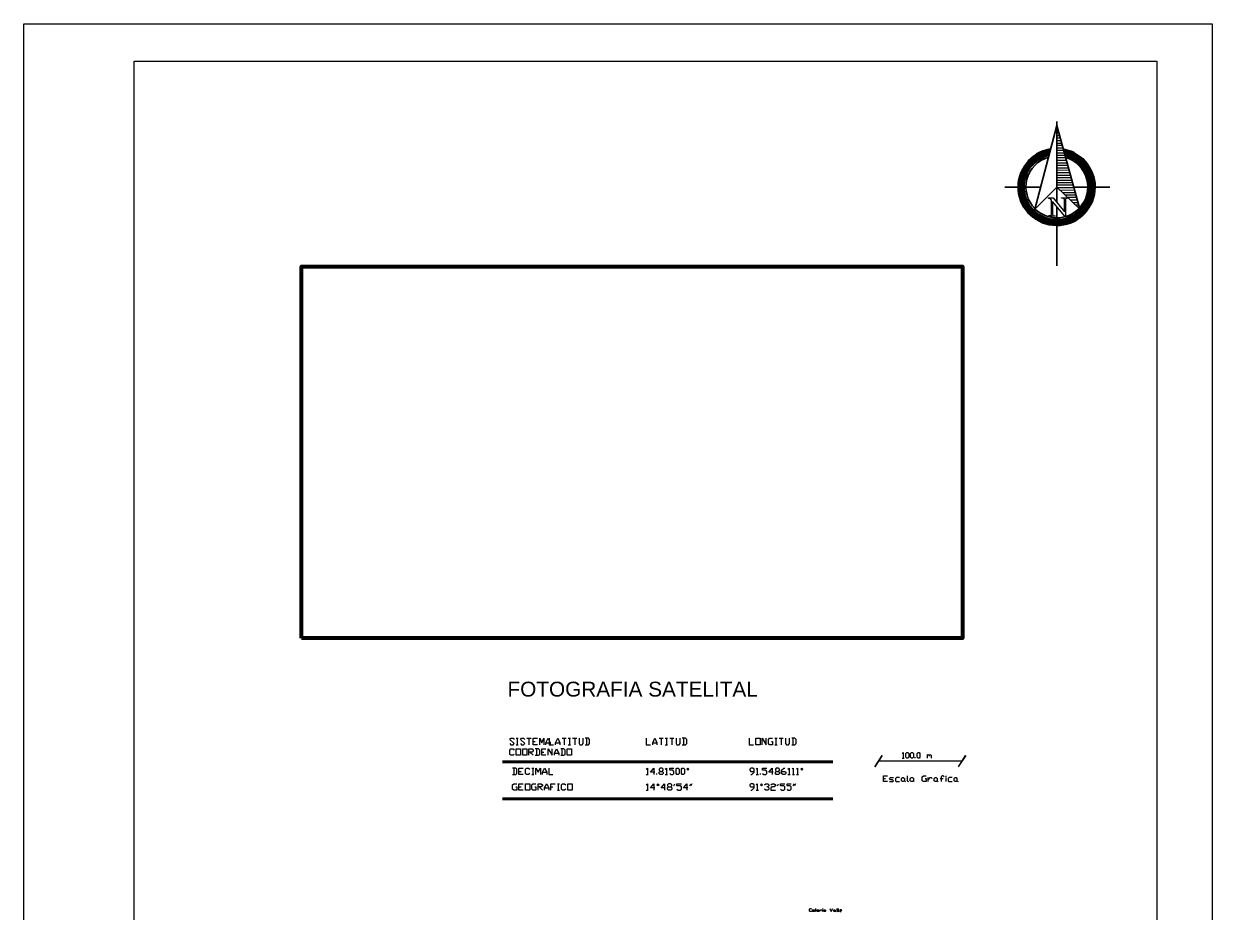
# Model space of a CAD drawing. Header units: millimetres. Extents: x 2556 to 2700, y 1683 to 1903.
# Drawn here: x 2556.3 to 2700.2, y 1794.9 to 1902.5 of the extents above; entities that cross this region are included whole.
import ezdxf

# ---------------------------------------------------------------- set-up
doc = ezdxf.new("R2010")
doc.units = ezdxf.units.MM
for name, color, linetype in [('PDF_0', 7, 'Continuous'), ('PDF_10 Formato', 7, 'Continuous'), ('PDF_CVL_CUADCON_TIT', 7, 'Continuous'), ('PDF_CVL_PUNTO_NUM', 7, 'Continuous'), ('PDF_Text', 7, 'Continuous')]:
    doc.layers.add(name, color=color, linetype=linetype)
doc.styles.add('PDF Arial-BoldMT', font='arial.ttf')

msp = doc.modelspace()

# ---------------------------------------------------------------- hatches: boundary and pattern name
at = {"layer": 'PDF_0', "transparency": 33554559}
msp.add_hatch(color=256, dxfattribs=at).paths.add_polyline_path([(2681.48, 1890.16), (2681.45, 1890.19), (2681.42, 1890.22), (2681.39, 1890.19), (2681.37, 1890.16), (2681.39, 1890.13), (2681.42, 1890.11), (2681.45, 1890.13)])

# ---------------------------------------------------------------- linework, layer by layer
at = {"layer": 'PDF_0', "lineweight": 30}
for points in [[(2681.42, 1890.67), (2681.42, 1880.87)], [(2678.68, 1879.97), (2681.39, 1882.74), (2684.19, 1880.05), (2681.42, 1890.22), (2678.71, 1879.91)], [(2679.42, 1882.74), (2675.1, 1882.74)], [(2687.83, 1882.74), (2683.46, 1882.74)], [(2681.42, 1880.36), (2681.42, 1873.19)]]:
    msp.add_lwpolyline(points, dxfattribs=at)
at = {"layer": 'PDF_0', "lineweight": 25}
for points in [[(2681.51, 1889.85), (2681.42, 1889.85)], [(2681.59, 1889.57), (2681.42, 1889.57)], [(2681.68, 1889.26), (2681.42, 1889.26)], [(2681.76, 1888.95), (2681.42, 1888.95)], [(2681.85, 1888.67), (2681.42, 1888.67)], [(2681.93, 1888.35), (2681.42, 1888.35)], [(2682.02, 1888.04), (2681.42, 1888.04)], [(2682.1, 1887.76), (2681.42, 1887.76)], [(2682.19, 1887.45), (2681.42, 1887.45)], [(2678.94, 1885.95), (2678.06, 1885.95)], [(2679.05, 1886.04), (2678.15, 1886.04)], [(2679.19, 1886.12), (2678.23, 1886.12)], [(2679.31, 1886.18), (2678.32, 1886.18)], [(2679.45, 1886.27), (2678.4, 1886.27)], [(2679.62, 1886.35), (2678.51, 1886.35)], [(2679.79, 1886.43), (2678.63, 1886.43)], [(2679.98, 1886.52), (2678.74, 1886.52)], [(2680.24, 1886.6), (2678.85, 1886.6)], [(2680.43, 1886.66), (2678.97, 1886.66)], [(2680.46, 1886.75), (2679.11, 1886.75)], [(2680.46, 1886.83), (2679.25, 1886.83)], [(2680.49, 1886.91), (2679.42, 1886.91)], [(2680.52, 1887), (2679.62, 1887)], [(2680.55, 1887.06), (2679.81, 1887.06)], [(2680.55, 1887.14), (2680.07, 1887.14)], [(2680.58, 1887.23), (2680.38, 1887.23)], [(2682.24, 1887.17), (2681.42, 1887.17)], [(2682.33, 1886.86), (2681.42, 1886.86)], [(2682.41, 1886.55), (2681.42, 1886.55)], [(2682.5, 1886.27), (2681.42, 1886.27)], [(2682.58, 1885.95), (2681.42, 1885.95)], [(2682.36, 1887.23), (2682.24, 1887.23)], [(2682.67, 1887.14), (2682.27, 1887.14)], [(2682.89, 1887.06), (2682.27, 1887.06)], [(2683.12, 1887), (2682.3, 1887)], [(2683.29, 1886.91), (2682.33, 1886.91)], [(2683.46, 1886.83), (2682.36, 1886.83)], [(2683.6, 1886.75), (2682.36, 1886.75)], [(2683.74, 1886.66), (2682.38, 1886.66)], [(2683.85, 1886.6), (2682.5, 1886.6)], [(2683.99, 1886.52), (2682.72, 1886.52)], [(2684.11, 1886.43), (2682.92, 1886.43)], [(2684.19, 1886.35), (2683.12, 1886.35)], [(2684.3, 1886.27), (2683.26, 1886.27)], [(2684.39, 1886.18), (2683.4, 1886.18)], [(2684.47, 1886.12), (2683.54, 1886.12)], [(2684.56, 1886.04), (2683.65, 1886.04)], [(2684.64, 1885.95), (2683.77, 1885.95)], [(2677.75, 1884.51), (2677.13, 1884.51)], [(2677.81, 1884.6), (2677.16, 1884.6)], [(2677.84, 1884.68), (2677.19, 1884.68)], [(2677.89, 1884.77), (2677.22, 1884.77)], [(2677.92, 1884.82), (2677.27, 1884.82)], [(2677.98, 1884.91), (2677.3, 1884.91)], [(2678.03, 1884.99), (2677.36, 1884.99)], [(2678.09, 1885.08), (2677.38, 1885.08)], [(2678.15, 1885.16), (2677.44, 1885.16)], [(2678.2, 1885.25), (2677.5, 1885.25)], [(2678.29, 1885.3), (2677.55, 1885.3)], [(2678.35, 1885.39), (2677.61, 1885.39)], [(2678.43, 1885.47), (2677.67, 1885.47)], [(2678.49, 1885.56), (2677.72, 1885.56)], [(2678.57, 1885.64), (2677.78, 1885.64)], [(2678.66, 1885.73), (2677.86, 1885.73)], [(2678.74, 1885.79), (2677.92, 1885.79)], [(2678.85, 1885.87), (2678.01, 1885.87)], [(2682.67, 1885.64), (2681.42, 1885.64)], [(2682.75, 1885.36), (2681.42, 1885.36)], [(2682.84, 1885.05), (2681.42, 1885.05)], [(2682.92, 1884.74), (2681.42, 1884.77)], [(2684.73, 1885.87), (2683.85, 1885.87)], [(2684.78, 1885.79), (2683.96, 1885.79)], [(2684.87, 1885.73), (2684.05, 1885.73)], [(2684.92, 1885.64), (2684.13, 1885.64)], [(2684.98, 1885.56), (2684.22, 1885.56)], [(2685.04, 1885.47), (2684.3, 1885.47)], [(2685.09, 1885.39), (2684.36, 1885.39)], [(2685.15, 1885.3), (2684.44, 1885.3)], [(2685.21, 1885.25), (2684.5, 1885.25)], [(2685.26, 1885.16), (2684.56, 1885.16)], [(2685.32, 1885.08), (2684.61, 1885.08)], [(2685.35, 1884.99), (2684.67, 1884.99)], [(2685.4, 1884.91), (2684.73, 1884.91)], [(2685.43, 1884.82), (2684.78, 1884.82)], [(2685.49, 1884.77), (2684.81, 1884.77)], [(2685.52, 1884.68), (2684.87, 1884.68)], [(2685.55, 1884.6), (2684.92, 1884.6)], [(2685.6, 1884.51), (2684.95, 1884.51)], [(2677.36, 1883.07), (2676.76, 1883.07)], [(2677.38, 1883.33), (2676.79, 1883.33)], [(2677.38, 1883.24), (2676.79, 1883.24)], [(2677.36, 1883.16), (2676.79, 1883.16)], [(2677.41, 1883.5), (2676.82, 1883.5)], [(2677.38, 1883.41), (2676.82, 1883.41)], [(2677.44, 1883.64), (2676.85, 1883.64)], [(2677.44, 1883.55), (2676.85, 1883.55)], [(2677.5, 1883.81), (2676.88, 1883.81)], [(2677.47, 1883.72), (2676.88, 1883.72)], [(2677.5, 1883.89), (2676.9, 1883.89)], [(2677.53, 1883.95), (2676.93, 1883.95)], [(2677.58, 1884.12), (2676.96, 1884.12)], [(2677.55, 1884.03), (2676.96, 1884.03)], [(2677.61, 1884.2), (2676.99, 1884.2)], [(2677.64, 1884.29), (2677.02, 1884.29)], [(2677.7, 1884.37), (2677.05, 1884.37)], [(2677.72, 1884.43), (2677.07, 1884.43)], [(2683, 1884.46), (2681.42, 1884.46)], [(2683.06, 1884.15), (2681.42, 1884.15)], [(2683.15, 1883.86), (2681.42, 1883.86)], [(2683.23, 1883.55), (2681.42, 1883.55)], [(2683.32, 1883.24), (2681.42, 1883.24)], [(2685.63, 1884.43), (2684.98, 1884.43)], [(2685.66, 1884.37), (2685.04, 1884.37)], [(2685.69, 1884.29), (2685.07, 1884.29)], [(2685.72, 1884.2), (2685.09, 1884.2)], [(2685.74, 1884.12), (2685.12, 1884.12)], [(2685.77, 1884.03), (2685.15, 1884.03)], [(2685.8, 1883.95), (2685.18, 1883.95)], [(2685.8, 1883.89), (2685.21, 1883.89)], [(2685.83, 1883.81), (2685.24, 1883.81)], [(2685.86, 1883.72), (2685.24, 1883.72)], [(2685.86, 1883.64), (2685.26, 1883.64)], [(2685.88, 1883.55), (2685.29, 1883.55)], [(2685.88, 1883.5), (2685.29, 1883.5)], [(2685.91, 1883.41), (2685.32, 1883.41)], [(2685.91, 1883.33), (2685.32, 1883.33)], [(2685.91, 1883.24), (2685.35, 1883.24)], [(2685.94, 1883.16), (2685.35, 1883.16)], [(2685.94, 1883.07), (2685.35, 1883.07)], [(2677.36, 1883.02), (2676.76, 1883.02)], [(2677.36, 1882.93), (2676.76, 1882.93)], [(2677.36, 1882.85), (2676.76, 1882.85)], [(2677.36, 1882.76), (2676.76, 1882.76)], [(2677.36, 1882.68), (2676.76, 1882.68)], [(2677.36, 1882.62), (2676.76, 1882.62)], [(2677.36, 1882.54), (2676.76, 1882.54)], [(2677.36, 1882.45), (2676.76, 1882.45)], [(2677.36, 1882.37), (2676.76, 1882.37)], [(2677.36, 1882.28), (2676.79, 1882.28)], [(2677.38, 1882.2), (2676.79, 1882.2)], [(2677.38, 1882.14), (2676.79, 1882.14)], [(2677.41, 1882.06), (2676.82, 1882.06)], [(2677.41, 1881.97), (2676.82, 1881.97)], [(2677.44, 1881.89), (2676.85, 1881.89)], [(2677.44, 1881.8), (2676.85, 1881.8)], [(2677.47, 1881.72), (2676.88, 1881.72)], [(2677.5, 1881.66), (2676.9, 1881.66)], [(2683.4, 1882.96), (2681.42, 1882.96)], [(2683.48, 1882.65), (2681.48, 1882.65)], [(2683.57, 1882.34), (2681.79, 1882.37)], [(2683.65, 1882.06), (2682.1, 1882.06)], [(2683.74, 1881.75), (2682.41, 1881.75)], [(2685.83, 1881.66), (2685.21, 1881.66)], [(2685.83, 1881.72), (2685.24, 1881.72)], [(2685.86, 1881.8), (2685.26, 1881.8)], [(2685.88, 1881.97), (2685.29, 1881.97)], [(2685.88, 1881.89), (2685.29, 1881.89)], [(2685.91, 1882.2), (2685.32, 1882.2)], [(2685.91, 1882.14), (2685.32, 1882.14)], [(2685.91, 1882.06), (2685.32, 1882.06)], [(2685.94, 1883.02), (2685.35, 1883.02)], [(2685.94, 1882.45), (2685.35, 1882.45)], [(2685.94, 1882.37), (2685.35, 1882.37)], [(2685.94, 1882.28), (2685.35, 1882.28)], [(2685.94, 1882.93), (2685.38, 1882.93)], [(2685.94, 1882.85), (2685.38, 1882.85)], [(2685.94, 1882.76), (2685.38, 1882.76)], [(2685.94, 1882.68), (2685.38, 1882.68)], [(2685.94, 1882.62), (2685.38, 1882.62)], [(2685.94, 1882.54), (2685.38, 1882.54)], [(2677.53, 1881.58), (2676.9, 1881.58)], [(2677.55, 1881.49), (2676.93, 1881.49)], [(2677.58, 1881.41), (2676.96, 1881.41)], [(2677.61, 1881.32), (2676.99, 1881.32)], [(2677.64, 1881.27), (2677.02, 1881.27)], [(2677.67, 1881.18), (2677.05, 1881.18)], [(2677.7, 1881.1), (2677.07, 1881.1)], [(2677.72, 1881.01), (2677.1, 1881.01)], [(2677.78, 1880.93), (2677.13, 1880.93)], [(2677.81, 1880.84), (2677.16, 1880.84)], [(2677.86, 1880.79), (2677.22, 1880.79)], [(2677.89, 1880.7), (2677.24, 1880.7)], [(2677.95, 1880.62), (2677.27, 1880.62)], [(2678.01, 1880.53), (2677.33, 1880.53)], [(2678.06, 1880.45), (2677.36, 1880.45)], [(2678.12, 1880.39), (2677.41, 1880.39)], [(2678.18, 1880.31), (2677.47, 1880.31)], [(2678.23, 1880.22), (2677.53, 1880.22)], [(2683.82, 1881.46), (2682.72, 1881.46)], [(2683.88, 1881.15), (2683.03, 1881.15)], [(2683.96, 1880.84), (2683.34, 1880.84)], [(2684.05, 1880.56), (2683.65, 1880.56)], [(2684.13, 1880.25), (2683.99, 1880.25)], [(2685.21, 1880.22), (2684.47, 1880.22)], [(2685.24, 1880.31), (2684.53, 1880.31)], [(2685.29, 1880.39), (2684.61, 1880.39)], [(2685.35, 1880.45), (2684.67, 1880.45)], [(2685.38, 1880.53), (2684.7, 1880.53)], [(2685.43, 1880.62), (2684.76, 1880.62)], [(2685.46, 1880.7), (2684.81, 1880.7)], [(2685.52, 1880.79), (2684.87, 1880.79)], [(2685.55, 1880.84), (2684.9, 1880.84)], [(2685.57, 1880.93), (2684.95, 1880.93)], [(2685.6, 1881.01), (2684.98, 1881.01)], [(2685.66, 1881.1), (2685.01, 1881.1)], [(2685.69, 1881.18), (2685.04, 1881.18)], [(2685.72, 1881.27), (2685.09, 1881.27)], [(2685.74, 1881.32), (2685.12, 1881.32)], [(2685.74, 1881.41), (2685.15, 1881.41)], [(2685.77, 1881.49), (2685.18, 1881.49)], [(2685.8, 1881.58), (2685.21, 1881.58)], [(2678.29, 1880.14), (2677.55, 1880.14)], [(2678.37, 1880.05), (2677.61, 1880.05)], [(2678.43, 1879.97), (2677.7, 1879.97)], [(2678.51, 1879.91), (2677.75, 1879.91)], [(2678.6, 1879.83), (2677.81, 1879.83)], [(2678.68, 1879.74), (2677.86, 1879.74)], [(2678.8, 1879.66), (2677.95, 1879.66)], [(2678.88, 1879.57), (2678.01, 1879.57)], [(2678.99, 1879.49), (2678.09, 1879.49)], [(2679.11, 1879.43), (2678.18, 1879.43)], [(2679.22, 1879.35), (2678.26, 1879.35)], [(2679.36, 1879.26), (2678.35, 1879.26)], [(2679.5, 1879.18), (2678.46, 1879.18)], [(2679.67, 1879.09), (2678.54, 1879.09)], [(2679.84, 1879.04), (2678.66, 1879.04)], [(2680.07, 1878.95), (2678.77, 1878.95)], [(2680.32, 1878.87), (2678.88, 1878.87)], [(2680.69, 1878.78), (2679.02, 1878.78)], [(2683.68, 1878.78), (2682.04, 1878.78)], [(2683.82, 1878.87), (2682.38, 1878.87)], [(2683.94, 1878.95), (2682.67, 1878.95)], [(2684.05, 1879.04), (2682.86, 1879.04)], [(2684.16, 1879.09), (2683.06, 1879.09)], [(2684.28, 1879.18), (2683.2, 1879.18)], [(2684.36, 1879.26), (2683.37, 1879.26)], [(2684.44, 1879.35), (2683.48, 1879.35)], [(2684.53, 1879.43), (2683.63, 1879.43)], [(2684.61, 1879.49), (2683.74, 1879.49)], [(2684.7, 1879.57), (2683.82, 1879.57)], [(2684.76, 1879.66), (2683.94, 1879.66)], [(2684.84, 1879.74), (2684.02, 1879.74)], [(2684.9, 1879.83), (2684.11, 1879.83)], [(2684.98, 1879.91), (2684.19, 1879.91)], [(2685.04, 1879.97), (2684.28, 1879.97)], [(2685.09, 1880.05), (2684.33, 1880.05)], [(2685.15, 1880.14), (2684.42, 1880.14)], [(2683.54, 1878.7), (2681.39, 1878.7), (2679.16, 1878.7)], [(2683.4, 1878.61), (2681.39, 1878.61), (2679.31, 1878.61)], [(2683.23, 1878.56), (2681.39, 1878.56), (2679.47, 1878.56)], [(2683.03, 1878.47), (2681.39, 1878.47), (2679.67, 1878.47)], [(2682.84, 1878.39), (2681.39, 1878.39), (2679.9, 1878.39)], [(2682.55, 1878.3), (2681.39, 1878.3), (2680.15, 1878.3)], [(2682.21, 1878.22), (2681.39, 1878.22), (2680.49, 1878.22)], [(2681.51, 1878.16), (2681.39, 1878.16), (2681.2, 1878.16)]]:
    msp.add_lwpolyline(points, dxfattribs=at)
at = {"layer": 'PDF_0', "lineweight": 20}
msp.add_lwpolyline([(2681.39, 1881.78), (2681.37, 1881.78)], dxfattribs=at)
msp.add_lwpolyline([(2682.38, 1879.21), (2680.89, 1880.98), (2680.89, 1879.46), (2680.97, 1879.29), (2681.06, 1879.26), (2681.2, 1879.26), (2681.2, 1879.23), (2680.43, 1879.23), (2680.43, 1879.29), (2680.63, 1879.29), (2680.69, 1879.35), (2680.75, 1879.4), (2680.75, 1879.49), (2680.75, 1881.15), (2680.58, 1881.35), (2680.46, 1881.35), (2680.38, 1881.35), (2680.38, 1881.44), (2680.97, 1881.44), (2682.33, 1879.74), (2682.33, 1881.24), (2682.16, 1881.38), (2681.96, 1881.38), (2681.96, 1881.44), (2682.75, 1881.44), (2682.75, 1881.38), (2682.58, 1881.35), (2682.44, 1881.29), (2682.44, 1881.21), (2682.44, 1879.21)], close=True, dxfattribs=at)
at = {"layer": 'PDF_0', "lineweight": 30}
msp.add_lwpolyline([(2678.79, 1880.08, 0.194727), (2681.39, 1879.01, 0.204974), (2684.1, 1880.15)], format="xyb", dxfattribs=at)
at = {"layer": 'PDF_0', "lineweight": 70}
msp.add_lwpolyline([(2589.9, 1828.06), (2589.9, 1873.11), (2669.96, 1873.11), (2669.96, 1828.06)], close=True, dxfattribs=at)
at = {"layer": 'PDF_0', "lineweight": 50}
for points in [[(2614.24, 1813.1), (2654.26, 1813.1)], [(2614.24, 1808.61), (2654.26, 1808.61)]]:
    msp.add_lwpolyline(points, dxfattribs=at)
for radius, start, end in [(4.59, 99.6187, 79.0466), (4.02, 103.4143, 74.8775)]:
    msp.add_arc((2681.38, 1882.75), radius, start, end, dxfattribs=at)
at = {"layer": 'PDF_0', "lineweight": 30}
for start, end in [(106.3803, 224.5112), (317.1202, 73.3997)]:
    msp.add_arc((2681.41, 1882.75), 3.74, start, end, dxfattribs=at)
at = {"layer": 'PDF_10 Formato', "lineweight": 9}
msp.add_lwpolyline([(2556.26, 1682.6), (2556.26, 1902.53), (2700.23, 1902.53), (2700.23, 1682.6)], close=True, dxfattribs=at)
at = {"layer": 'PDF_10 Formato', "lineweight": 25}
msp.add_lwpolyline([(2693.54, 1897.98), (2693.54, 1689.29), (2569.62, 1689.29), (2569.62, 1897.98)], close=True, dxfattribs=at)
at = {"layer": 'PDF_CVL_CUADCON_TIT', "lineweight": 9}
for points in [[(2662.67, 1814.11), (2662.78, 1814.23), (2662.78, 1813.55)], [(2665.72, 1813.55), (2665.72, 1814)], [(2665.72, 1813.89), (2665.83, 1814), (2665.95, 1813.89), (2665.95, 1813.77)], [(2665.95, 1813.89), (2666.06, 1814), (2666.17, 1813.89), (2666.17, 1813.55)], [(2659.37, 1812.5), (2660.24, 1813.86)], [(2659.42, 1812.5), (2660.3, 1813.86)], [(2669.9, 1813.18), (2659.85, 1813.18)], [(2662.67, 1813.55), (2662.9, 1813.55)], [(2664.25, 1813.55), (2664.25, 1813.66)], [(2669.48, 1812.5), (2670.35, 1813.86)], [(2669.51, 1812.5), (2670.41, 1813.86)], [(2660.89, 1810.7), (2660.41, 1810.7), (2660.41, 1811.4), (2660.89, 1811.4)], [(2661.15, 1810.7), (2661.49, 1810.7), (2661.63, 1810.81), (2661.49, 1810.92), (2661.26, 1810.92), (2661.15, 1811.06), (2661.26, 1811.18), (2661.63, 1811.18)], [(2662.33, 1811.18), (2661.99, 1811.18), (2661.85, 1811.06), (2661.85, 1810.81), (2661.99, 1810.7), (2662.33, 1810.7)], [(2663.29, 1811.4), (2663.29, 1810.81), (2663.43, 1810.7)], [(2665.47, 1811.06), (2665.58, 1811.06), (2665.58, 1810.7), (2665.24, 1810.7), (2665.1, 1810.81), (2665.1, 1811.29), (2665.24, 1811.4), (2665.58, 1811.4)], [(2665.83, 1810.7), (2665.83, 1811.18)], [(2665.83, 1810.92), (2666.06, 1811.18), (2666.2, 1811.18), (2666.31, 1811.06)], [(2667.76, 1811.29), (2667.64, 1811.4), (2667.5, 1811.4), (2667.39, 1811.29), (2667.39, 1810.7)], [(2668.01, 1811.29), (2668.01, 1811.4)], [(2668.01, 1810.7), (2668.01, 1811.18)], [(2668.72, 1811.18), (2668.35, 1811.18), (2668.24, 1811.06), (2668.24, 1810.81), (2668.35, 1810.7), (2668.72, 1810.7)], [(2660.41, 1811.06), (2660.67, 1811.06)], [(2662.95, 1810.81), (2663.07, 1810.7)], [(2664.03, 1810.81), (2664.14, 1810.7)], [(2666.91, 1810.81), (2667.02, 1810.7)], [(2667.28, 1811.06), (2667.64, 1811.06)], [(2669.31, 1810.81), (2669.45, 1810.7)], [(2651.69, 1794.99), (2651.63, 1794.94), (2651.52, 1794.94), (2651.46, 1794.99), (2651.46, 1795.25), (2651.52, 1795.31), (2651.63, 1795.31), (2651.69, 1795.25)], [(2652.17, 1795.31), (2652.17, 1794.99), (2652.22, 1794.94)], [(2653.07, 1795.25), (2653.07, 1795.31)], [(2653.92, 1795.31), (2654.09, 1794.94), (2654.26, 1795.31)], [(2654.74, 1795.31), (2654.74, 1794.99), (2654.82, 1794.94)], [(2654.93, 1795.31), (2654.93, 1794.99), (2654.99, 1794.94)], [(2652.7, 1794.94), (2652.7, 1795.16)], [(2652.7, 1795.05), (2652.82, 1795.16), (2652.9, 1795.16), (2652.96, 1795.11), (2652.96, 1794.94)], [(2653.07, 1794.94), (2653.07, 1795.16)], [(2653.38, 1794.99), (2653.44, 1794.94)], [(2654.57, 1794.99), (2654.62, 1794.94)], [(2655.1, 1795.05), (2655.3, 1795.05), (2655.36, 1795.11), (2655.3, 1795.16), (2655.16, 1795.16), (2655.1, 1795.11), (2655.1, 1794.99), (2655.16, 1794.94), (2655.3, 1794.94)]]:
    msp.add_lwpolyline(points, dxfattribs=at)
for points in [[(2663.24, 1813.55), (2663.12, 1813.66), (2663.12, 1814.11), (2663.24, 1814.23), (2663.35, 1814.23), (2663.46, 1814.11), (2663.46, 1813.66), (2663.35, 1813.55)], [(2663.8, 1813.55), (2663.69, 1813.66), (2663.69, 1814.11), (2663.8, 1814.23), (2663.91, 1814.23), (2664.03, 1814.11), (2664.03, 1813.66), (2663.91, 1813.55)], [(2664.59, 1813.55), (2664.48, 1813.66), (2664.48, 1814.11), (2664.59, 1814.23), (2664.71, 1814.23), (2664.82, 1814.11), (2664.82, 1813.66), (2664.71, 1813.55)], [(2662.81, 1810.7), (2662.7, 1810.7), (2662.59, 1810.81), (2662.59, 1811.06), (2662.7, 1811.18), (2662.81, 1811.18), (2662.95, 1811.06), (2662.95, 1810.81)], [(2663.91, 1810.7), (2663.77, 1810.7), (2663.66, 1810.81), (2663.66, 1811.06), (2663.77, 1811.18), (2663.91, 1811.18), (2664.03, 1811.06), (2664.03, 1810.81)], [(2666.79, 1810.7), (2666.68, 1810.7), (2666.54, 1810.81), (2666.54, 1811.06), (2666.68, 1811.18), (2666.79, 1811.18), (2666.91, 1811.06), (2666.91, 1810.81)], [(2669.2, 1810.7), (2669.08, 1810.7), (2668.97, 1810.81), (2668.97, 1811.06), (2669.08, 1811.18), (2669.2, 1811.18), (2669.31, 1811.06), (2669.31, 1810.81)], [(2652, 1794.94), (2651.86, 1794.94), (2651.8, 1794.99), (2651.8, 1795.11), (2651.86, 1795.16), (2652, 1795.16), (2652.05, 1795.11), (2652.05, 1794.99)], [(2652.53, 1794.94), (2652.42, 1794.94), (2652.34, 1794.99), (2652.34, 1795.11), (2652.42, 1795.16), (2652.53, 1795.16), (2652.59, 1795.11), (2652.59, 1794.99)], [(2653.3, 1794.94), (2653.24, 1794.94), (2653.18, 1794.99), (2653.18, 1795.11), (2653.24, 1795.16), (2653.3, 1795.16), (2653.38, 1795.11), (2653.38, 1794.99)], [(2654.51, 1794.94), (2654.45, 1794.94), (2654.4, 1794.99), (2654.4, 1795.11), (2654.45, 1795.16), (2654.51, 1795.16), (2654.57, 1795.11), (2654.57, 1794.99)]]:
    msp.add_lwpolyline(points, close=True, dxfattribs=at)
at = {"layer": 'PDF_CVL_PUNTO_NUM', "lineweight": 25}
for points in [[(2615.14, 1815.3), (2615.26, 1815.16), (2615.54, 1815.16), (2615.65, 1815.3), (2615.14, 1815.81), (2615.26, 1815.95), (2615.54, 1815.95), (2615.65, 1815.81)], [(2615.91, 1815.95), (2616.16, 1815.95)], [(2616.05, 1815.95), (2616.05, 1815.16)], [(2616.42, 1815.3), (2616.56, 1815.16), (2616.81, 1815.16), (2616.95, 1815.3), (2616.42, 1815.81), (2616.56, 1815.95), (2616.81, 1815.95), (2616.95, 1815.81)], [(2617.21, 1815.95), (2617.71, 1815.95)], [(2617.46, 1815.95), (2617.46, 1815.16)], [(2618.48, 1815.16), (2617.97, 1815.16), (2617.97, 1815.95), (2618.48, 1815.95)], [(2617.97, 1815.55), (2618.22, 1815.55)], [(2618.76, 1815.16), (2618.76, 1815.95), (2619.01, 1815.41), (2619.27, 1815.95), (2619.27, 1815.16)], [(2619.52, 1815.16), (2619.52, 1815.41), (2619.78, 1815.95), (2620.03, 1815.41), (2620.03, 1815.16)], [(2619.52, 1815.41), (2620.03, 1815.41)], [(2619.92, 1815.95), (2619.92, 1815.16), (2620.43, 1815.16)], [(2620.68, 1815.16), (2620.68, 1815.41), (2620.96, 1815.95), (2621.22, 1815.41), (2621.22, 1815.16)], [(2620.68, 1815.41), (2621.22, 1815.41)], [(2621.47, 1815.95), (2621.98, 1815.95)], [(2621.72, 1815.95), (2621.72, 1815.16)], [(2622.23, 1815.95), (2622.49, 1815.95)], [(2622.37, 1815.95), (2622.37, 1815.16)], [(2622.74, 1815.95), (2623.28, 1815.95)], [(2623.02, 1815.95), (2623.02, 1815.16)], [(2623.53, 1815.95), (2623.53, 1815.3), (2623.64, 1815.16), (2623.9, 1815.16), (2624.04, 1815.3), (2624.04, 1815.95)], [(2624.29, 1815.16), (2624.69, 1815.16), (2624.8, 1815.3), (2624.8, 1815.81), (2624.69, 1815.95), (2624.29, 1815.95)], [(2624.44, 1815.95), (2624.44, 1815.16)], [(2631.66, 1815.95), (2631.66, 1815.16), (2632.2, 1815.16)], [(2632.46, 1815.16), (2632.46, 1815.41), (2632.71, 1815.95), (2632.96, 1815.41), (2632.96, 1815.16)], [(2632.46, 1815.41), (2632.96, 1815.41)], [(2633.22, 1815.95), (2633.73, 1815.95)], [(2633.47, 1815.95), (2633.47, 1815.16)], [(2633.98, 1815.95), (2634.23, 1815.95)], [(2634.12, 1815.95), (2634.12, 1815.16)], [(2634.52, 1815.95), (2635.03, 1815.95)], [(2634.77, 1815.95), (2634.77, 1815.16)], [(2635.28, 1815.95), (2635.28, 1815.3), (2635.39, 1815.16), (2635.67, 1815.16), (2635.79, 1815.3), (2635.79, 1815.95)], [(2636.04, 1815.16), (2636.44, 1815.16), (2636.58, 1815.3), (2636.58, 1815.81), (2636.44, 1815.95), (2636.04, 1815.95)], [(2636.18, 1815.95), (2636.18, 1815.16)], [(2644.15, 1815.95), (2644.15, 1815.16), (2644.66, 1815.16)], [(2645.7, 1815.16), (2645.7, 1815.95), (2646.21, 1815.16), (2646.21, 1815.95)], [(2646.86, 1815.55), (2646.97, 1815.55), (2646.97, 1815.16), (2646.6, 1815.16), (2646.46, 1815.3), (2646.46, 1815.81), (2646.6, 1815.95), (2646.97, 1815.95)], [(2647.25, 1815.95), (2647.51, 1815.95)], [(2647.37, 1815.95), (2647.37, 1815.16)], [(2647.76, 1815.95), (2648.27, 1815.95)], [(2648.02, 1815.95), (2648.02, 1815.16)], [(2648.52, 1815.95), (2648.52, 1815.3), (2648.67, 1815.16), (2648.92, 1815.16), (2649.03, 1815.3), (2649.03, 1815.95)], [(2649.31, 1815.16), (2649.68, 1815.16), (2649.82, 1815.3), (2649.82, 1815.81), (2649.68, 1815.95), (2649.31, 1815.95)], [(2649.43, 1815.95), (2649.43, 1815.16)], [(2615.65, 1814), (2615.54, 1813.89), (2615.26, 1813.89), (2615.14, 1814), (2615.14, 1814.51), (2615.26, 1814.65), (2615.54, 1814.65), (2615.65, 1814.51)], [(2615.91, 1815.16), (2616.16, 1815.16)], [(2617.46, 1813.89), (2617.46, 1814.65), (2617.86, 1814.65), (2617.97, 1814.51), (2617.97, 1814.4), (2617.86, 1814.25), (2617.46, 1814.25)], [(2617.57, 1814.25), (2617.97, 1813.89)], [(2618.22, 1813.89), (2618.62, 1813.89), (2618.76, 1814), (2618.76, 1814.51), (2618.62, 1814.65), (2618.22, 1814.65)], [(2618.36, 1814.65), (2618.36, 1813.89)], [(2619.52, 1813.89), (2619.01, 1813.89), (2619.01, 1814.65), (2619.52, 1814.65)], [(2619.01, 1814.25), (2619.27, 1814.25)], [(2619.78, 1813.89), (2619.78, 1814.65), (2620.28, 1813.89), (2620.28, 1814.65)], [(2620.54, 1813.89), (2620.54, 1814.14), (2620.79, 1814.65), (2621.07, 1814.14), (2621.07, 1813.89)], [(2620.54, 1814.14), (2621.07, 1814.14)], [(2621.33, 1813.89), (2621.7, 1813.89), (2621.84, 1814), (2621.84, 1814.51), (2621.7, 1814.65), (2621.33, 1814.65)], [(2621.44, 1814.65), (2621.44, 1813.89)], [(2622.23, 1815.16), (2622.49, 1815.16)], [(2633.98, 1815.16), (2634.23, 1815.16)], [(2647.25, 1815.16), (2647.51, 1815.16)]]:
    msp.add_lwpolyline(points, dxfattribs=at)
for points in [[(2644.94, 1815.16), (2644.94, 1815.95), (2645.45, 1815.95), (2645.45, 1815.16)], [(2615.91, 1813.89), (2615.91, 1814.65), (2616.42, 1814.65), (2616.42, 1813.89)], [(2616.7, 1813.89), (2616.7, 1814.65), (2617.21, 1814.65), (2617.21, 1813.89)], [(2622.09, 1813.89), (2622.09, 1814.65), (2622.6, 1814.65), (2622.6, 1813.89)]]:
    msp.add_lwpolyline(points, close=True, dxfattribs=at)
at = {"layer": 'PDF_CVL_PUNTO_NUM', "lineweight": 20}
for points in [[(2615.48, 1811.57), (2615.88, 1811.57), (2615.99, 1811.68), (2615.99, 1812.19), (2615.88, 1812.33), (2615.48, 1812.33)], [(2615.62, 1812.33), (2615.62, 1811.57)], [(2616.78, 1811.57), (2616.25, 1811.57), (2616.25, 1812.33), (2616.78, 1812.33)], [(2616.25, 1811.94), (2616.53, 1811.94)], [(2617.55, 1811.68), (2617.4, 1811.57), (2617.15, 1811.57), (2617.04, 1811.68), (2617.04, 1812.19), (2617.15, 1812.33), (2617.4, 1812.33), (2617.55, 1812.19)], [(2617.8, 1812.33), (2618.05, 1812.33)], [(2617.8, 1811.57), (2618.05, 1811.57)], [(2617.94, 1812.33), (2617.94, 1811.57)], [(2618.31, 1811.57), (2618.31, 1812.33), (2618.56, 1811.83), (2618.84, 1812.33), (2618.84, 1811.57)], [(2619.1, 1811.57), (2619.1, 1811.83), (2619.35, 1812.33), (2619.61, 1811.83), (2619.61, 1811.57)], [(2619.1, 1811.83), (2619.61, 1811.83)], [(2619.86, 1812.33), (2619.86, 1811.57), (2620.37, 1811.57)], [(2631.66, 1812.19), (2631.81, 1812.33), (2631.81, 1811.57)], [(2631.66, 1811.57), (2631.92, 1811.57)], [(2632.71, 1811.83), (2632.2, 1811.83), (2632.57, 1812.33), (2632.57, 1811.57)], [(2632.96, 1811.57), (2632.96, 1811.68)], [(2633.61, 1811.94), (2633.73, 1811.83), (2633.73, 1811.68), (2633.61, 1811.57), (2633.36, 1811.57), (2633.22, 1811.68), (2633.22, 1811.83), (2633.36, 1811.94), (2633.61, 1811.94), (2633.73, 1812.08), (2633.73, 1812.19), (2633.61, 1812.33), (2633.36, 1812.33), (2633.22, 1812.19), (2633.22, 1812.08), (2633.36, 1811.94)], [(2633.98, 1812.19), (2634.12, 1812.33), (2634.12, 1811.57)], [(2633.98, 1811.57), (2634.23, 1811.57)], [(2634.52, 1811.68), (2634.63, 1811.57), (2634.88, 1811.57), (2635.03, 1811.68), (2635.03, 1811.94), (2634.88, 1812.08), (2634.52, 1812.08), (2634.52, 1812.33), (2635.03, 1812.33)], [(2644.34, 1811.57), (2644.46, 1811.57), (2644.74, 1811.83), (2644.74, 1812.19), (2644.6, 1812.33), (2644.34, 1812.33), (2644.2, 1812.19), (2644.2, 1812.08), (2644.34, 1811.94), (2644.74, 1811.94)], [(2644.99, 1812.19), (2645.11, 1812.33), (2645.11, 1811.57)], [(2644.99, 1811.57), (2645.25, 1811.57)], [(2645.5, 1811.57), (2645.5, 1811.68)], [(2645.76, 1811.68), (2645.9, 1811.57), (2646.15, 1811.57), (2646.26, 1811.68), (2646.26, 1811.94), (2646.15, 1812.08), (2645.76, 1812.08), (2645.76, 1812.33), (2646.26, 1812.33)], [(2647.06, 1811.83), (2646.52, 1811.83), (2646.91, 1812.33), (2646.91, 1811.57)], [(2647.68, 1811.94), (2647.82, 1811.83), (2647.82, 1811.68), (2647.68, 1811.57), (2647.42, 1811.57), (2647.31, 1811.68), (2647.31, 1811.83), (2647.42, 1811.94), (2647.68, 1811.94), (2647.82, 1812.08), (2647.82, 1812.19), (2647.68, 1812.33), (2647.42, 1812.33), (2647.31, 1812.19), (2647.31, 1812.08), (2647.42, 1811.94)], [(2648.07, 1811.94), (2648.47, 1811.94), (2648.58, 1811.83), (2648.58, 1811.68), (2648.47, 1811.57), (2648.21, 1811.57), (2648.07, 1811.68), (2648.07, 1812.08), (2648.33, 1812.33), (2648.47, 1812.33)], [(2648.83, 1812.19), (2648.98, 1812.33), (2648.98, 1811.57)], [(2648.83, 1811.57), (2649.09, 1811.57)], [(2649.37, 1812.19), (2649.48, 1812.33), (2649.48, 1811.57)], [(2649.37, 1811.57), (2649.63, 1811.57)], [(2649.88, 1812.19), (2649.99, 1812.33), (2649.99, 1811.57)], [(2649.88, 1811.57), (2650.13, 1811.57)], [(2615.88, 1810.05), (2615.99, 1810.05), (2615.99, 1809.68), (2615.62, 1809.68), (2615.48, 1809.79), (2615.48, 1810.3), (2615.62, 1810.44), (2615.99, 1810.44)], [(2616.78, 1809.68), (2616.25, 1809.68), (2616.25, 1810.44), (2616.78, 1810.44)], [(2616.25, 1810.05), (2616.53, 1810.05)], [(2618.19, 1810.05), (2618.31, 1810.05), (2618.31, 1809.68), (2617.94, 1809.68), (2617.8, 1809.79), (2617.8, 1810.3), (2617.94, 1810.44), (2618.31, 1810.44)], [(2618.56, 1809.68), (2618.56, 1810.44), (2618.96, 1810.44), (2619.1, 1810.3), (2619.1, 1810.19), (2618.96, 1810.05), (2618.56, 1810.05)], [(2618.7, 1810.05), (2619.1, 1809.68)], [(2619.35, 1809.68), (2619.35, 1809.93), (2619.61, 1810.44), (2619.86, 1809.93), (2619.86, 1809.68)], [(2619.35, 1809.93), (2619.86, 1809.93)], [(2620.11, 1809.68), (2620.11, 1810.44), (2620.62, 1810.44)], [(2620.11, 1810.05), (2620.37, 1810.05)], [(2620.91, 1810.44), (2621.16, 1810.44)], [(2620.91, 1809.68), (2621.16, 1809.68)], [(2621.02, 1810.44), (2621.02, 1809.68)], [(2621.92, 1809.79), (2621.78, 1809.68), (2621.53, 1809.68), (2621.41, 1809.79), (2621.41, 1810.3), (2621.53, 1810.44), (2621.78, 1810.44), (2621.92, 1810.3)], [(2631.66, 1810.3), (2631.81, 1810.44), (2631.81, 1809.68)], [(2631.66, 1809.68), (2631.92, 1809.68)], [(2632.71, 1809.93), (2632.2, 1809.93), (2632.57, 1810.44), (2632.57, 1809.68)], [(2633.98, 1809.93), (2633.47, 1809.93), (2633.87, 1810.44), (2633.87, 1809.68)], [(2634.63, 1810.05), (2634.77, 1809.93), (2634.77, 1809.79), (2634.63, 1809.68), (2634.38, 1809.68), (2634.23, 1809.79), (2634.23, 1809.93), (2634.38, 1810.05), (2634.63, 1810.05), (2634.77, 1810.19), (2634.77, 1810.3), (2634.63, 1810.44), (2634.38, 1810.44), (2634.23, 1810.3), (2634.23, 1810.19), (2634.38, 1810.05)], [(2635.03, 1810.19), (2635.14, 1810.44)], [(2635.39, 1809.79), (2635.53, 1809.68), (2635.79, 1809.68), (2635.93, 1809.79), (2635.93, 1810.05), (2635.79, 1810.19), (2635.39, 1810.19), (2635.39, 1810.44), (2635.93, 1810.44)], [(2636.69, 1809.93), (2636.18, 1809.93), (2636.58, 1810.44), (2636.58, 1809.68)], [(2636.95, 1810.19), (2637.09, 1810.44)], [(2637.2, 1810.44), (2637.09, 1810.19)], [(2644.34, 1809.68), (2644.46, 1809.68), (2644.74, 1809.93), (2644.74, 1810.3), (2644.6, 1810.44), (2644.34, 1810.44), (2644.2, 1810.3), (2644.2, 1810.19), (2644.34, 1810.05), (2644.74, 1810.05)], [(2644.99, 1810.3), (2645.11, 1810.44), (2645.11, 1809.68)], [(2644.99, 1809.68), (2645.25, 1809.68)], [(2646.01, 1810.3), (2646.15, 1810.44), (2646.41, 1810.44), (2646.52, 1810.3), (2646.52, 1810.19), (2646.41, 1810.05), (2646.26, 1810.05)], [(2646.41, 1810.05), (2646.52, 1809.93), (2646.52, 1809.79), (2646.41, 1809.68), (2646.15, 1809.68), (2646.01, 1809.79)], [(2646.77, 1810.3), (2646.91, 1810.44), (2647.17, 1810.44), (2647.31, 1810.3), (2647.31, 1810.19), (2647.17, 1810.05), (2646.91, 1810.05), (2646.77, 1809.93), (2646.77, 1809.68), (2647.31, 1809.68)], [(2647.56, 1810.19), (2647.68, 1810.44)], [(2647.93, 1809.79), (2648.07, 1809.68), (2648.33, 1809.68), (2648.47, 1809.79), (2648.47, 1810.05), (2648.33, 1810.19), (2647.93, 1810.19), (2647.93, 1810.44), (2648.47, 1810.44)], [(2648.72, 1809.79), (2648.83, 1809.68), (2649.09, 1809.68), (2649.23, 1809.79), (2649.23, 1810.05), (2649.09, 1810.19), (2648.72, 1810.19), (2648.72, 1810.44), (2649.23, 1810.44)], [(2649.48, 1810.19), (2649.63, 1810.44)], [(2649.74, 1810.44), (2649.63, 1810.19)]]:
    msp.add_lwpolyline(points, dxfattribs=at)
for points in [[(2635.39, 1811.57), (2635.28, 1811.68), (2635.28, 1812.19), (2635.39, 1812.33), (2635.53, 1812.33), (2635.67, 1812.19), (2635.67, 1811.68), (2635.53, 1811.57)], [(2636.04, 1811.57), (2635.93, 1811.68), (2635.93, 1812.19), (2636.04, 1812.33), (2636.18, 1812.33), (2636.3, 1812.19), (2636.3, 1811.68), (2636.18, 1811.57)], [(2636.58, 1812.19), (2636.69, 1812.33), (2636.83, 1812.19), (2636.69, 1812.08)], [(2650.39, 1812.19), (2650.53, 1812.33), (2650.64, 1812.19), (2650.53, 1812.08)], [(2617.04, 1809.68), (2617.04, 1810.44), (2617.55, 1810.44), (2617.55, 1809.68)], [(2622.18, 1809.68), (2622.18, 1810.44), (2622.68, 1810.44), (2622.68, 1809.68)], [(2632.96, 1810.3), (2633.08, 1810.44), (2633.22, 1810.3), (2633.08, 1810.19)], [(2645.5, 1810.3), (2645.62, 1810.44), (2645.76, 1810.3), (2645.62, 1810.19)]]:
    msp.add_lwpolyline(points, close=True, dxfattribs=at)

# ---------------------------------------------------------------- texts
at = {"layer": 'PDF_Text', "insert": (2614.86, 1821.89), "char_height": 1.8003, "attachment_point": 4, "style": 'PDF Arial-BoldMT'}
msp.add_mtext('FOTOGRAFIA SATELITAL', dxfattribs=at)

doc.saveas('drawing.dxf')
